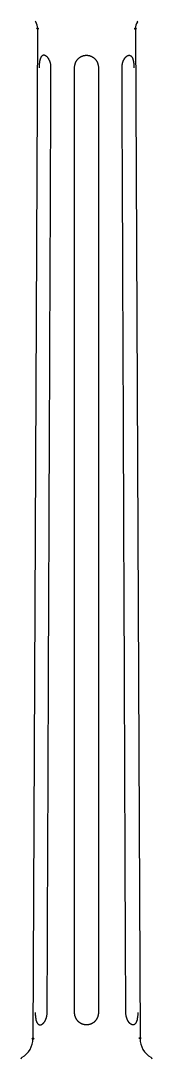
# Model space of a CAD drawing. Extents: x 0 to 163, y 0 to 482.
# Drawn here: x 17.8 to 34.9, y 137 to 272 of the extents above; entities that cross this region are included whole.
import ezdxf

# ---------------------------------------------------------------- set-up
doc = ezdxf.new("R2010")
doc.units = 0
doc.layers.add('LIVELLO_1', color=160, linetype='Continuous')

# ---------------------------------------------------------------- blocks, each defined once
blk = doc.blocks.new('AI9-BLK1')
at = {"layer": 'LIVELLO_1', "color": 7}
for p, q in [((-61.49, 29.68), (-62.09, -101.7)), ((-48.73, 29.68), (-48.13, -101.7))]:
    blk.add_line(p, q, dxfattribs=at)
blk.add_circle((-61.47, 29.69), 0.0922, dxfattribs=at)
for centre, major_axis, ratio in [((-48.75, 29.68), (0.0939, 0), 0.976485), ((-62.07, -101.67), (-0.0024, -0.0941), 0.974039), ((-48.15, -101.6), (0.0047, -0.0937), 0.976739)]:
    blk.add_ellipse(centre, major_axis=major_axis, ratio=ratio, dxfattribs=at)
for points in [[(-61.77, 30.71), (-61.77, 30.65), (-61.75, 30.6), (-61.72, 30.55)], [(-61.47, 29.68), (-61.47, 29.99), (-61.56, 30.29), (-61.72, 30.55)], [(-48.49, 30.55), (-48.66, 30.29), (-48.75, 29.99), (-48.75, 29.68)], [(-48.49, 30.55), (-48.47, 30.6), (-48.45, 30.65), (-48.45, 30.71)], [(-63.5, -104.09), (-62.62, -103.6), (-62.07, -102.67), (-62.07, -101.66)], [(-48.15, -101.66), (-48.15, -102.67), (-47.6, -103.6), (-46.72, -104.09)], [(-63.5, -104.09), (-63.6, -104.14), (-63.66, -104.24), (-63.66, -104.35)], [(-46.56, -104.35), (-46.56, -104.24), (-46.62, -104.14), (-46.72, -104.09)]]:
    blk.add_open_spline(points, degree=3, dxfattribs=at)
for points, knots in [([(-59.73, 24.6), (-59.73, 24.66), (-59.73, 24.72), (-59.73, 24.78), (-59.74, 24.84), (-59.74, 24.89), (-59.75, 24.95), (-59.76, 24.99), (-59.77, 25.03), (-59.77, 25.07), (-59.78, 25.11), (-59.79, 25.15), (-59.8, 25.2), (-59.81, 25.22), (-59.82, 25.25), (-59.82, 25.28), (-59.83, 25.3), (-59.84, 25.33), (-59.85, 25.36), (-59.86, 25.39), (-59.87, 25.42), (-59.88, 25.45), (-59.89, 25.47), (-59.9, 25.5), (-59.92, 25.53), (-59.93, 25.56), (-59.94, 25.58), (-59.95, 25.6), (-59.97, 25.64), (-59.98, 25.66), (-59.99, 25.68), (-60, 25.7), (-60.02, 25.73), (-60.03, 25.75), (-60.05, 25.77), (-60.06, 25.8), (-60.08, 25.82), (-60.09, 25.84), (-60.1, 25.86), (-60.12, 25.87), (-60.13, 25.89), (-60.15, 25.92), (-60.16, 25.93), (-60.18, 25.95), (-60.19, 25.97), (-60.2, 25.98), (-60.22, 25.99), (-60.23, 26.01), (-60.25, 26.02), (-60.26, 26.04), (-60.27, 26.05), (-60.29, 26.06), (-60.31, 26.08), (-60.32, 26.08), (-60.34, 26.1), (-60.35, 26.11), (-60.36, 26.12), (-60.38, 26.13), (-60.39, 26.14), (-60.41, 26.15), (-60.42, 26.16), (-60.44, 26.16), (-60.45, 26.17), (-60.46, 26.17), (-60.47, 26.19), (-60.49, 26.19), (-60.5, 26.19), (-60.52, 26.2), (-60.53, 26.2), (-60.54, 26.21), (-60.56, 26.21), (-60.57, 26.21), (-60.58, 26.22), (-60.6, 26.22), (-60.61, 26.22), (-60.62, 26.22), (-60.63, 26.23), (-60.65, 26.23), (-60.66, 26.23), (-60.66, 26.23), (-60.7, 26.23), (-60.7, 26.23), (-60.71, 26.22), (-60.72, 26.22), (-60.73, 26.22), (-60.75, 26.21), (-60.76, 26.21), (-60.77, 26.21), (-60.78, 26.2), (-60.8, 26.2), (-60.81, 26.19), (-60.82, 26.19), (-60.83, 26.19), (-60.84, 26.17), (-60.85, 26.17), (-60.86, 26.16), (-60.87, 26.16), (-60.88, 26.15), (-60.9, 26.14), (-60.91, 26.13), (-60.92, 26.12), (-60.93, 26.11), (-60.94, 26.1), (-60.95, 26.08), (-60.96, 26.08), (-60.97, 26.06), (-60.98, 26.05), (-60.99, 26.04), (-61, 26.03), (-61.01, 26.01), (-61.02, 25.99), (-61.03, 25.98), (-61.04, 25.97), (-61.05, 25.95), (-61.06, 25.93), (-61.07, 25.92), (-61.07, 25.89), (-61.08, 25.87), (-61.09, 25.86), (-61.1, 25.84), (-61.11, 25.82), (-61.12, 25.8), (-61.12, 25.77), (-61.13, 25.75), (-61.14, 25.73), (-61.15, 25.7), (-61.15, 25.68), (-61.16, 25.66), (-61.17, 25.64), (-61.17, 25.6), (-61.18, 25.58), (-61.19, 25.56), (-61.19, 25.53), (-61.2, 25.5), (-61.2, 25.47), (-61.21, 25.45), (-61.21, 25.42), (-61.22, 25.39), (-61.22, 25.36), (-61.22, 25.33), (-61.23, 25.3), (-61.23, 25.28), (-61.24, 25.25), (-61.24, 25.22), (-61.24, 25.2), (-61.25, 25.15), (-61.25, 25.11), (-61.26, 25.07), (-61.26, 25.03), (-61.26, 24.99), (-61.27, 24.95), (-61.27, 24.89), (-61.28, 24.84), (-61.28, 24.78), (-61.28, 24.72), (-61.28, 24.66), (-61.28, 24.6)], [0, 0, 0, 0, 1, 1, 1, 2, 2, 2, 3, 3, 3, 4, 4, 4, 5, 5, 5, 6, 6, 6, 7, 7, 7, 8, 8, 8, 9, 9, 9, 10, 10, 10, 11, 11, 11, 12, 12, 12, 13, 13, 13, 14, 14, 14, 15, 15, 15, 16, 16, 16, 17, 17, 17, 18, 18, 18, 19, 19, 19, 20, 20, 20, 21, 21, 21, 22, 22, 22, 23, 23, 23, 24, 24, 24, 25, 25, 25, 26, 26, 26, 27, 27, 27, 28, 28, 28, 29, 29, 29, 30, 30, 30, 31, 31, 31, 32, 32, 32, 33, 33, 33, 34, 34, 34, 35, 35, 35, 36, 36, 36, 37, 37, 37, 38, 38, 38, 39, 39, 39, 40, 40, 40, 41, 41, 41, 42, 42, 42, 43, 43, 43, 44, 44, 44, 45, 45, 45, 46, 46, 46, 47, 47, 47, 48, 48, 48, 49, 49, 49, 50, 50, 50, 51, 51, 51, 52, 52, 52, 52]), ([(-56.66, 24.6), (-56.66, 24.66), (-56.66, 24.72), (-56.65, 24.77), (-56.65, 24.82), (-56.64, 24.87), (-56.63, 24.92), (-56.62, 24.96), (-56.61, 25), (-56.6, 25.04), (-56.59, 25.08), (-56.58, 25.12), (-56.57, 25.15), (-56.56, 25.18), (-56.55, 25.21), (-56.54, 25.23), (-56.53, 25.26), (-56.51, 25.29), (-56.5, 25.31), (-56.49, 25.34), (-56.48, 25.37), (-56.46, 25.39), (-56.45, 25.42), (-56.44, 25.45), (-56.42, 25.47), (-56.4, 25.5), (-56.39, 25.52), (-56.37, 25.55), (-56.36, 25.57), (-56.34, 25.6), (-56.32, 25.62), (-56.3, 25.64), (-56.28, 25.67), (-56.26, 25.69), (-56.25, 25.71), (-56.23, 25.73), (-56.2, 25.76), (-56.19, 25.77), (-56.17, 25.8), (-56.14, 25.81), (-56.12, 25.84), (-56.1, 25.85), (-56.08, 25.87), (-56.06, 25.89), (-56.04, 25.91), (-56.02, 25.92), (-55.99, 25.94), (-55.97, 25.95), (-55.95, 25.97), (-55.92, 25.99), (-55.91, 26), (-55.88, 26.02), (-55.86, 26.03), (-55.83, 26.04), (-55.81, 26.05), (-55.79, 26.06), (-55.77, 26.07), (-55.74, 26.08), (-55.72, 26.09), (-55.7, 26.11), (-55.67, 26.11), (-55.65, 26.12), (-55.63, 26.13), (-55.61, 26.14), (-55.59, 26.15), (-55.57, 26.15), (-55.55, 26.16), (-55.52, 26.17), (-55.48, 26.18), (-55.45, 26.19), (-55.42, 26.19), (-55.39, 26.2), (-55.36, 26.2), (-55.32, 26.21), (-55.28, 26.22), (-55.24, 26.22), (-55.2, 26.23), (-55.15, 26.23), (-55.11, 26.23)], [0, 0, 0, 0, 1, 1, 1, 2, 2, 2, 3, 3, 3, 4, 4, 4, 5, 5, 5, 6, 6, 6, 7, 7, 7, 8, 8, 8, 9, 9, 9, 10, 10, 10, 11, 11, 11, 12, 12, 12, 13, 13, 13, 14, 14, 14, 15, 15, 15, 16, 16, 16, 17, 17, 17, 18, 18, 18, 19, 19, 19, 20, 20, 20, 21, 21, 21, 22, 22, 22, 23, 23, 23, 24, 24, 24, 25, 25, 25, 26, 26, 26, 26]), ([(-55.11, 26.23), (-55.07, 26.23), (-55.02, 26.23), (-54.98, 26.22), (-54.94, 26.22), (-54.9, 26.21), (-54.86, 26.2), (-54.83, 26.2), (-54.8, 26.19), (-54.77, 26.19), (-54.74, 26.18), (-54.7, 26.17), (-54.68, 26.16), (-54.65, 26.16), (-54.63, 26.15), (-54.61, 26.14), (-54.59, 26.13), (-54.57, 26.12), (-54.54, 26.11), (-54.52, 26.11), (-54.5, 26.09), (-54.48, 26.08), (-54.46, 26.08), (-54.43, 26.06), (-54.41, 26.05), (-54.38, 26.04), (-54.36, 26.03), (-54.34, 26.02), (-54.32, 26), (-54.3, 25.99), (-54.27, 25.97), (-54.25, 25.96), (-54.23, 25.94), (-54.21, 25.93), (-54.18, 25.91), (-54.16, 25.89), (-54.14, 25.87), (-54.12, 25.86), (-54.1, 25.84), (-54.08, 25.82), (-54.06, 25.8), (-54.03, 25.77), (-54.02, 25.76), (-53.99, 25.73), (-53.98, 25.71), (-53.96, 25.69), (-53.94, 25.67), (-53.92, 25.64), (-53.9, 25.62), (-53.88, 25.6), (-53.86, 25.57), (-53.85, 25.55), (-53.83, 25.53), (-53.81, 25.5), (-53.8, 25.47), (-53.79, 25.45), (-53.77, 25.42), (-53.76, 25.39), (-53.74, 25.37), (-53.73, 25.34), (-53.72, 25.31), (-53.7, 25.29), (-53.69, 25.26), (-53.68, 25.23), (-53.67, 25.21), (-53.66, 25.18), (-53.65, 25.15), (-53.64, 25.12), (-53.63, 25.08), (-53.62, 25.04), (-53.61, 25), (-53.6, 24.97), (-53.59, 24.92), (-53.58, 24.88), (-53.58, 24.82), (-53.57, 24.77), (-53.56, 24.72), (-53.56, 24.66), (-53.56, 24.6)], [0, 0, 0, 0, 1, 1, 1, 2, 2, 2, 3, 3, 3, 4, 4, 4, 5, 5, 5, 6, 6, 6, 7, 7, 7, 8, 8, 8, 9, 9, 9, 10, 10, 10, 11, 11, 11, 12, 12, 12, 13, 13, 13, 14, 14, 14, 15, 15, 15, 16, 16, 16, 17, 17, 17, 18, 18, 18, 19, 19, 19, 20, 20, 20, 21, 21, 21, 22, 22, 22, 23, 23, 23, 24, 24, 24, 25, 25, 25, 26, 26, 26, 26]), ([(-50.49, 24.6), (-50.49, 24.66), (-50.49, 24.72), (-50.48, 24.79), (-50.48, 24.84), (-50.48, 24.89), (-50.47, 24.95), (-50.46, 24.99), (-50.46, 25.04), (-50.44, 25.07), (-50.44, 25.11), (-50.43, 25.15), (-50.42, 25.2), (-50.41, 25.23), (-50.41, 25.25), (-50.39, 25.28), (-50.39, 25.31), (-50.38, 25.34), (-50.37, 25.36), (-50.36, 25.39), (-50.35, 25.42), (-50.34, 25.45), (-50.33, 25.47), (-50.31, 25.5), (-50.3, 25.53), (-50.29, 25.56), (-50.28, 25.58), (-50.27, 25.6), (-50.25, 25.64), (-50.24, 25.66), (-50.23, 25.68), (-50.21, 25.7), (-50.2, 25.73), (-50.19, 25.75), (-50.17, 25.77), (-50.16, 25.8), (-50.14, 25.82), (-50.13, 25.84), (-50.11, 25.86), (-50.1, 25.87), (-50.08, 25.89), (-50.07, 25.92), (-50.06, 25.93), (-50.04, 25.95), (-50.03, 25.97), (-50.01, 25.98), (-50, 25.99), (-49.98, 26.01), (-49.97, 26.02), (-49.96, 26.04), (-49.94, 26.05), (-49.93, 26.06), (-49.91, 26.08), (-49.9, 26.08), (-49.88, 26.1), (-49.87, 26.11), (-49.86, 26.12), (-49.84, 26.13), (-49.83, 26.14), (-49.81, 26.15), (-49.8, 26.16), (-49.79, 26.16), (-49.78, 26.17), (-49.76, 26.17), (-49.75, 26.18), (-49.73, 26.19), (-49.72, 26.19), (-49.71, 26.2), (-49.69, 26.2), (-49.68, 26.21), (-49.67, 26.21), (-49.65, 26.21), (-49.64, 26.22), (-49.63, 26.22), (-49.61, 26.22), (-49.6, 26.22), (-49.59, 26.23), (-49.57, 26.23), (-49.56, 26.23), (-49.56, 26.23), (-49.52, 26.23), (-49.52, 26.23), (-49.51, 26.22), (-49.5, 26.22), (-49.48, 26.22), (-49.47, 26.21), (-49.46, 26.21), (-49.45, 26.21), (-49.44, 26.2), (-49.42, 26.2), (-49.41, 26.19), (-49.4, 26.19), (-49.39, 26.19), (-49.38, 26.17), (-49.37, 26.17), (-49.36, 26.16), (-49.34, 26.16), (-49.33, 26.15), (-49.32, 26.14), (-49.31, 26.13), (-49.3, 26.12), (-49.29, 26.11), (-49.28, 26.1), (-49.27, 26.08), (-49.26, 26.08), (-49.25, 26.06), (-49.24, 26.05), (-49.23, 26.04), (-49.22, 26.02), (-49.21, 26.01), (-49.2, 25.99), (-49.19, 25.98), (-49.18, 25.97), (-49.17, 25.95), (-49.17, 25.93), (-49.16, 25.92), (-49.15, 25.89), (-49.14, 25.87), (-49.13, 25.86), (-49.12, 25.84), (-49.11, 25.82), (-49.1, 25.8), (-49.1, 25.77), (-49.09, 25.75), (-49.08, 25.73), (-49.08, 25.7), (-49.07, 25.68), (-49.06, 25.66), (-49.05, 25.64), (-49.05, 25.6), (-49.04, 25.58), (-49.03, 25.56), (-49.03, 25.53), (-49.02, 25.5), (-49.02, 25.47), (-49.01, 25.45), (-49.01, 25.41), (-49, 25.39), (-49, 25.36), (-48.99, 25.33), (-48.99, 25.3), (-48.98, 25.28), (-48.98, 25.25), (-48.98, 25.22), (-48.97, 25.19), (-48.97, 25.15), (-48.97, 25.11), (-48.96, 25.07), (-48.96, 25.03), (-48.96, 24.99), (-48.95, 24.95), (-48.95, 24.89), (-48.95, 24.84), (-48.95, 24.78), (-48.95, 24.72), (-48.94, 24.66), (-48.94, 24.6)], [0, 0, 0, 0, 1, 1, 1, 2, 2, 2, 3, 3, 3, 4, 4, 4, 5, 5, 5, 6, 6, 6, 7, 7, 7, 8, 8, 8, 9, 9, 9, 10, 10, 10, 11, 11, 11, 12, 12, 12, 13, 13, 13, 14, 14, 14, 15, 15, 15, 16, 16, 16, 17, 17, 17, 18, 18, 18, 19, 19, 19, 20, 20, 20, 21, 21, 21, 22, 22, 22, 23, 23, 23, 24, 24, 24, 25, 25, 25, 26, 26, 26, 27, 27, 27, 28, 28, 28, 29, 29, 29, 30, 30, 30, 31, 31, 31, 32, 32, 32, 33, 33, 33, 34, 34, 34, 35, 35, 35, 36, 36, 36, 37, 37, 37, 38, 38, 38, 39, 39, 39, 40, 40, 40, 41, 41, 41, 42, 42, 42, 43, 43, 43, 44, 44, 44, 45, 45, 45, 46, 46, 46, 47, 47, 47, 48, 48, 48, 49, 49, 49, 50, 50, 50, 51, 51, 51, 52, 52, 52, 52]), ([(-60.23, -98.26), (-60.14, -77.78), (-60.06, -57.3), (-59.98, -36.83), (-59.89, -16.35), (-59.81, 4.13), (-59.73, 24.6)], [0, 0, 0, 0, 1, 1, 1, 2, 2, 2, 2]), ([(-56.66, -98.26), (-56.66, -98.26), (-56.66, -36.83), (-56.66, -36.83), (-56.66, -16.35), (-56.66, 4.13), (-56.66, 24.6)], [0, 0, 0, 0, 1, 1, 1, 2, 2, 2, 2]), ([(-53.56, 24.6), (-53.56, 4.13), (-53.56, -16.35), (-53.56, -36.83), (-53.56, -57.3), (-53.56, -77.78), (-53.55, -98.26)], [0, 0, 0, 0, 1, 1, 1, 2, 2, 2, 2]), ([(-50, -98.26), (-50.08, -77.78), (-50.16, -57.3), (-50.24, -36.83), (-50.32, -16.35), (-50.41, 4.13), (-50.49, 24.6)], [0, 0, 0, 0, 1, 1, 1, 2, 2, 2, 2]), ([(-61.78, -98.26), (-61.78, -98.32), (-61.78, -98.38), (-61.77, -98.44), (-61.77, -98.49), (-61.77, -98.55), (-61.77, -98.6), (-61.77, -98.65), (-61.76, -98.69), (-61.76, -98.73), (-61.76, -98.77), (-61.75, -98.81), (-61.75, -98.85), (-61.74, -98.88), (-61.74, -98.91), (-61.74, -98.94), (-61.74, -98.97), (-61.73, -98.99), (-61.72, -99.02), (-61.72, -99.05), (-61.71, -99.08), (-61.71, -99.11), (-61.71, -99.14), (-61.7, -99.16), (-61.7, -99.19), (-61.69, -99.21), (-61.68, -99.24), (-61.68, -99.26), (-61.67, -99.29), (-61.66, -99.31), (-61.66, -99.34), (-61.65, -99.36), (-61.64, -99.38), (-61.63, -99.41), (-61.63, -99.43), (-61.61, -99.45), (-61.61, -99.47), (-61.6, -99.49), (-61.6, -99.51), (-61.59, -99.53), (-61.58, -99.55), (-61.57, -99.57), (-61.56, -99.59), (-61.55, -99.6), (-61.54, -99.62), (-61.53, -99.63), (-61.53, -99.65), (-61.51, -99.66), (-61.5, -99.68), (-61.49, -99.69), (-61.48, -99.71), (-61.47, -99.71), (-61.46, -99.73), (-61.45, -99.74), (-61.44, -99.76), (-61.43, -99.76), (-61.42, -99.77), (-61.41, -99.78), (-61.4, -99.79), (-61.39, -99.8), (-61.38, -99.81), (-61.37, -99.82), (-61.35, -99.83), (-61.34, -99.83), (-61.33, -99.84), (-61.32, -99.85), (-61.3, -99.85), (-61.3, -99.85), (-61.28, -99.86), (-61.27, -99.86), (-61.26, -99.87), (-61.25, -99.87), (-61.23, -99.87), (-61.22, -99.87), (-61.21, -99.88), (-61.2, -99.88), (-61.19, -99.88), (-61.17, -99.88), (-61.16, -99.88), (-61.15, -99.88), (-61.13, -99.88), (-61.12, -99.88), (-61.11, -99.88), (-61.09, -99.87), (-61.08, -99.87), (-61.07, -99.87), (-61.06, -99.87), (-61.04, -99.86), (-61.03, -99.86), (-61.01, -99.85), (-61, -99.85), (-60.99, -99.85), (-60.97, -99.84), (-60.96, -99.83), (-60.94, -99.82), (-60.93, -99.82), (-60.91, -99.81), (-60.9, -99.8), (-60.88, -99.79), (-60.87, -99.78), (-60.86, -99.77), (-60.85, -99.76), (-60.83, -99.75), (-60.82, -99.74), (-60.8, -99.73), (-60.78, -99.71), (-60.77, -99.71), (-60.76, -99.69), (-60.74, -99.68), (-60.73, -99.66), (-60.71, -99.65), (-60.7, -99.63), (-60.68, -99.62), (-60.67, -99.6), (-60.66, -99.58), (-60.64, -99.56), (-60.63, -99.55), (-60.61, -99.53), (-60.6, -99.51), (-60.58, -99.49), (-60.57, -99.47), (-60.56, -99.45), (-60.54, -99.43), (-60.53, -99.41), (-60.51, -99.38), (-60.5, -99.36), (-60.49, -99.34), (-60.47, -99.31), (-60.46, -99.29), (-60.45, -99.26), (-60.44, -99.24), (-60.42, -99.21), (-60.42, -99.19), (-60.4, -99.16), (-60.39, -99.14), (-60.38, -99.11), (-60.37, -99.08), (-60.36, -99.05), (-60.35, -99.02), (-60.34, -98.99), (-60.33, -98.97), (-60.32, -98.94), (-60.32, -98.91), (-60.31, -98.88), (-60.3, -98.85), (-60.29, -98.81), (-60.28, -98.77), (-60.27, -98.73), (-60.26, -98.69), (-60.25, -98.65), (-60.25, -98.6), (-60.24, -98.55), (-60.24, -98.49), (-60.23, -98.45), (-60.23, -98.38), (-60.23, -98.32), (-60.23, -98.26)], [0, 0, 0, 0, 1, 1, 1, 2, 2, 2, 3, 3, 3, 4, 4, 4, 5, 5, 5, 6, 6, 6, 7, 7, 7, 8, 8, 8, 9, 9, 9, 10, 10, 10, 11, 11, 11, 12, 12, 12, 13, 13, 13, 14, 14, 14, 15, 15, 15, 16, 16, 16, 17, 17, 17, 18, 18, 18, 19, 19, 19, 20, 20, 20, 21, 21, 21, 22, 22, 22, 23, 23, 23, 24, 24, 24, 25, 25, 25, 26, 26, 26, 27, 27, 27, 28, 28, 28, 29, 29, 29, 30, 30, 30, 31, 31, 31, 32, 32, 32, 33, 33, 33, 34, 34, 34, 35, 35, 35, 36, 36, 36, 37, 37, 37, 38, 38, 38, 39, 39, 39, 40, 40, 40, 41, 41, 41, 42, 42, 42, 43, 43, 43, 44, 44, 44, 45, 45, 45, 46, 46, 46, 47, 47, 47, 48, 48, 48, 49, 49, 49, 50, 50, 50, 51, 51, 51, 52, 52, 52, 52]), ([(-55.11, -99.88), (-55.15, -99.88), (-55.2, -99.88), (-55.24, -99.87), (-55.28, -99.87), (-55.32, -99.87), (-55.37, -99.86), (-55.4, -99.85), (-55.43, -99.85), (-55.46, -99.84), (-55.49, -99.83), (-55.52, -99.82), (-55.55, -99.82), (-55.57, -99.81), (-55.59, -99.8), (-55.62, -99.79), (-55.64, -99.78), (-55.66, -99.77), (-55.68, -99.77), (-55.7, -99.76), (-55.73, -99.75), (-55.75, -99.74), (-55.77, -99.73), (-55.79, -99.72), (-55.82, -99.71), (-55.84, -99.69), (-55.86, -99.68), (-55.89, -99.67), (-55.91, -99.65), (-55.93, -99.64), (-55.95, -99.62), (-55.98, -99.61), (-55.99, -99.6), (-56.02, -99.57), (-56.04, -99.56), (-56.06, -99.55), (-56.08, -99.53), (-56.1, -99.51), (-56.12, -99.49), (-56.15, -99.47), (-56.17, -99.45), (-56.19, -99.43), (-56.21, -99.41), (-56.23, -99.4), (-56.25, -99.37), (-56.26, -99.35), (-56.29, -99.33), (-56.3, -99.3), (-56.32, -99.28), (-56.34, -99.26), (-56.36, -99.23), (-56.37, -99.21), (-56.39, -99.18), (-56.41, -99.15), (-56.43, -99.14), (-56.44, -99.11), (-56.45, -99.08), (-56.47, -99.05), (-56.48, -99.03), (-56.5, -99), (-56.51, -98.97), (-56.52, -98.95), (-56.53, -98.92), (-56.55, -98.89), (-56.56, -98.87), (-56.56, -98.84), (-56.57, -98.81), (-56.58, -98.78), (-56.6, -98.74), (-56.61, -98.7), (-56.62, -98.66), (-56.63, -98.62), (-56.63, -98.58), (-56.65, -98.53), (-56.65, -98.48), (-56.66, -98.43), (-56.66, -98.37), (-56.66, -98.32), (-56.66, -98.26)], [0, 0, 0, 0, 1, 1, 1, 2, 2, 2, 3, 3, 3, 4, 4, 4, 5, 5, 5, 6, 6, 6, 7, 7, 7, 8, 8, 8, 9, 9, 9, 10, 10, 10, 11, 11, 11, 12, 12, 12, 13, 13, 13, 14, 14, 14, 15, 15, 15, 16, 16, 16, 17, 17, 17, 18, 18, 18, 19, 19, 19, 20, 20, 20, 21, 21, 21, 22, 22, 22, 23, 23, 23, 24, 24, 24, 25, 25, 25, 26, 26, 26, 26]), ([(-53.55, -98.26), (-53.56, -98.32), (-53.56, -98.37), (-53.56, -98.43), (-53.57, -98.48), (-53.58, -98.53), (-53.59, -98.59), (-53.59, -98.62), (-53.6, -98.66), (-53.62, -98.7), (-53.62, -98.74), (-53.64, -98.78), (-53.65, -98.82), (-53.66, -98.84), (-53.66, -98.87), (-53.68, -98.89), (-53.69, -98.92), (-53.7, -98.95), (-53.71, -98.97), (-53.72, -99), (-53.74, -99.03), (-53.75, -99.06), (-53.77, -99.08), (-53.78, -99.11), (-53.79, -99.14), (-53.81, -99.16), (-53.83, -99.18), (-53.85, -99.21), (-53.86, -99.23), (-53.88, -99.26), (-53.9, -99.28), (-53.92, -99.3), (-53.94, -99.33), (-53.96, -99.35), (-53.97, -99.37), (-53.99, -99.4), (-54.01, -99.42), (-54.03, -99.43), (-54.05, -99.46), (-54.07, -99.47), (-54.1, -99.49), (-54.12, -99.51), (-54.13, -99.53), (-54.16, -99.55), (-54.18, -99.56), (-54.2, -99.57), (-54.22, -99.6), (-54.24, -99.61), (-54.27, -99.62), (-54.29, -99.64), (-54.31, -99.65), (-54.33, -99.67), (-54.36, -99.68), (-54.38, -99.69), (-54.4, -99.71), (-54.43, -99.72), (-54.45, -99.73), (-54.47, -99.74), (-54.5, -99.75), (-54.52, -99.76), (-54.54, -99.77), (-54.56, -99.77), (-54.58, -99.78), (-54.6, -99.79), (-54.63, -99.8), (-54.65, -99.81), (-54.67, -99.82), (-54.7, -99.82), (-54.73, -99.83), (-54.76, -99.84), (-54.79, -99.85), (-54.82, -99.85), (-54.85, -99.86), (-54.89, -99.87), (-54.94, -99.87), (-54.98, -99.87), (-55.02, -99.88), (-55.06, -99.88), (-55.11, -99.88)], [0, 0, 0, 0, 1, 1, 1, 2, 2, 2, 3, 3, 3, 4, 4, 4, 5, 5, 5, 6, 6, 6, 7, 7, 7, 8, 8, 8, 9, 9, 9, 10, 10, 10, 11, 11, 11, 12, 12, 12, 13, 13, 13, 14, 14, 14, 15, 15, 15, 16, 16, 16, 17, 17, 17, 18, 18, 18, 19, 19, 19, 20, 20, 20, 21, 21, 21, 22, 22, 22, 23, 23, 23, 24, 24, 24, 25, 25, 25, 26, 26, 26, 26]), ([(-48.44, -98.26), (-48.44, -98.32), (-48.44, -98.38), (-48.44, -98.44), (-48.45, -98.49), (-48.45, -98.55), (-48.45, -98.6), (-48.45, -98.65), (-48.45, -98.69), (-48.46, -98.73), (-48.46, -98.77), (-48.47, -98.81), (-48.47, -98.85), (-48.48, -98.88), (-48.48, -98.91), (-48.48, -98.94), (-48.49, -98.97), (-48.49, -98.99), (-48.5, -99.02), (-48.5, -99.05), (-48.5, -99.08), (-48.51, -99.1), (-48.51, -99.13), (-48.52, -99.16), (-48.53, -99.18), (-48.53, -99.21), (-48.54, -99.24), (-48.54, -99.26), (-48.55, -99.29), (-48.56, -99.31), (-48.56, -99.34), (-48.57, -99.36), (-48.58, -99.38), (-48.59, -99.41), (-48.59, -99.43), (-48.6, -99.45), (-48.61, -99.47), (-48.62, -99.49), (-48.63, -99.51), (-48.63, -99.53), (-48.64, -99.55), (-48.65, -99.56), (-48.66, -99.59), (-48.67, -99.6), (-48.68, -99.62), (-48.69, -99.63), (-48.69, -99.65), (-48.71, -99.66), (-48.72, -99.68), (-48.73, -99.69), (-48.74, -99.71), (-48.75, -99.71), (-48.76, -99.73), (-48.77, -99.74), (-48.78, -99.75), (-48.79, -99.76), (-48.8, -99.77), (-48.81, -99.78), (-48.82, -99.79), (-48.83, -99.8), (-48.84, -99.81), (-48.85, -99.82), (-48.87, -99.82), (-48.88, -99.83), (-48.89, -99.84), (-48.9, -99.85), (-48.91, -99.85), (-48.92, -99.85), (-48.93, -99.86), (-48.95, -99.86), (-48.96, -99.87), (-48.97, -99.87), (-48.98, -99.87), (-49, -99.87), (-49.01, -99.88), (-49.02, -99.88), (-49.03, -99.88), (-49.05, -99.88), (-49.06, -99.88), (-49.08, -99.88), (-49.09, -99.88), (-49.1, -99.88), (-49.12, -99.88), (-49.13, -99.87), (-49.14, -99.87), (-49.16, -99.87), (-49.17, -99.87), (-49.18, -99.86), (-49.19, -99.86), (-49.21, -99.85), (-49.22, -99.85), (-49.23, -99.85), (-49.25, -99.84), (-49.26, -99.83), (-49.28, -99.82), (-49.29, -99.82), (-49.31, -99.81), (-49.32, -99.8), (-49.33, -99.79), (-49.35, -99.78), (-49.37, -99.77), (-49.38, -99.76), (-49.39, -99.75), (-49.41, -99.74), (-49.42, -99.73), (-49.43, -99.71), (-49.45, -99.71), (-49.46, -99.69), (-49.48, -99.68), (-49.49, -99.66), (-49.51, -99.65), (-49.52, -99.63), (-49.53, -99.62), (-49.55, -99.6), (-49.56, -99.59), (-49.58, -99.56), (-49.59, -99.55), (-49.6, -99.53), (-49.62, -99.51), (-49.63, -99.49), (-49.65, -99.47), (-49.66, -99.45), (-49.68, -99.43), (-49.69, -99.41), (-49.7, -99.38), (-49.72, -99.36), (-49.73, -99.34), (-49.74, -99.31), (-49.76, -99.29), (-49.77, -99.26), (-49.78, -99.24), (-49.79, -99.21), (-49.8, -99.19), (-49.82, -99.16), (-49.83, -99.14), (-49.84, -99.11), (-49.85, -99.08), (-49.86, -99.05), (-49.87, -99.02), (-49.88, -98.99), (-49.89, -98.97), (-49.9, -98.94), (-49.9, -98.91), (-49.91, -98.88), (-49.92, -98.85), (-49.93, -98.81), (-49.94, -98.77), (-49.95, -98.73), (-49.96, -98.69), (-49.96, -98.65), (-49.97, -98.6), (-49.98, -98.55), (-49.98, -98.49), (-49.99, -98.45), (-49.99, -98.38), (-50, -98.32), (-50, -98.26)], [0, 0, 0, 0, 1, 1, 1, 2, 2, 2, 3, 3, 3, 4, 4, 4, 5, 5, 5, 6, 6, 6, 7, 7, 7, 8, 8, 8, 9, 9, 9, 10, 10, 10, 11, 11, 11, 12, 12, 12, 13, 13, 13, 14, 14, 14, 15, 15, 15, 16, 16, 16, 17, 17, 17, 18, 18, 18, 19, 19, 19, 20, 20, 20, 21, 21, 21, 22, 22, 22, 23, 23, 23, 24, 24, 24, 25, 25, 25, 26, 26, 26, 27, 27, 27, 28, 28, 28, 29, 29, 29, 30, 30, 30, 31, 31, 31, 32, 32, 32, 33, 33, 33, 34, 34, 34, 35, 35, 35, 36, 36, 36, 37, 37, 37, 38, 38, 38, 39, 39, 39, 40, 40, 40, 41, 41, 41, 42, 42, 42, 43, 43, 43, 44, 44, 44, 45, 45, 45, 46, 46, 46, 47, 47, 47, 48, 48, 48, 49, 49, 49, 50, 50, 50, 51, 51, 51, 52, 52, 52, 52])]:
    blk.add_open_spline(points, degree=3, knots=knots, dxfattribs=at)

msp = doc.modelspace()

# ---------------------------------------------------------------- block references
at = {"layer": 'LIVELLO_1', "color": 7}
msp.add_blockref('AI9-BLK1', (81.435167, 241.301034), dxfattribs=at)

doc.saveas('drawing.dxf')
